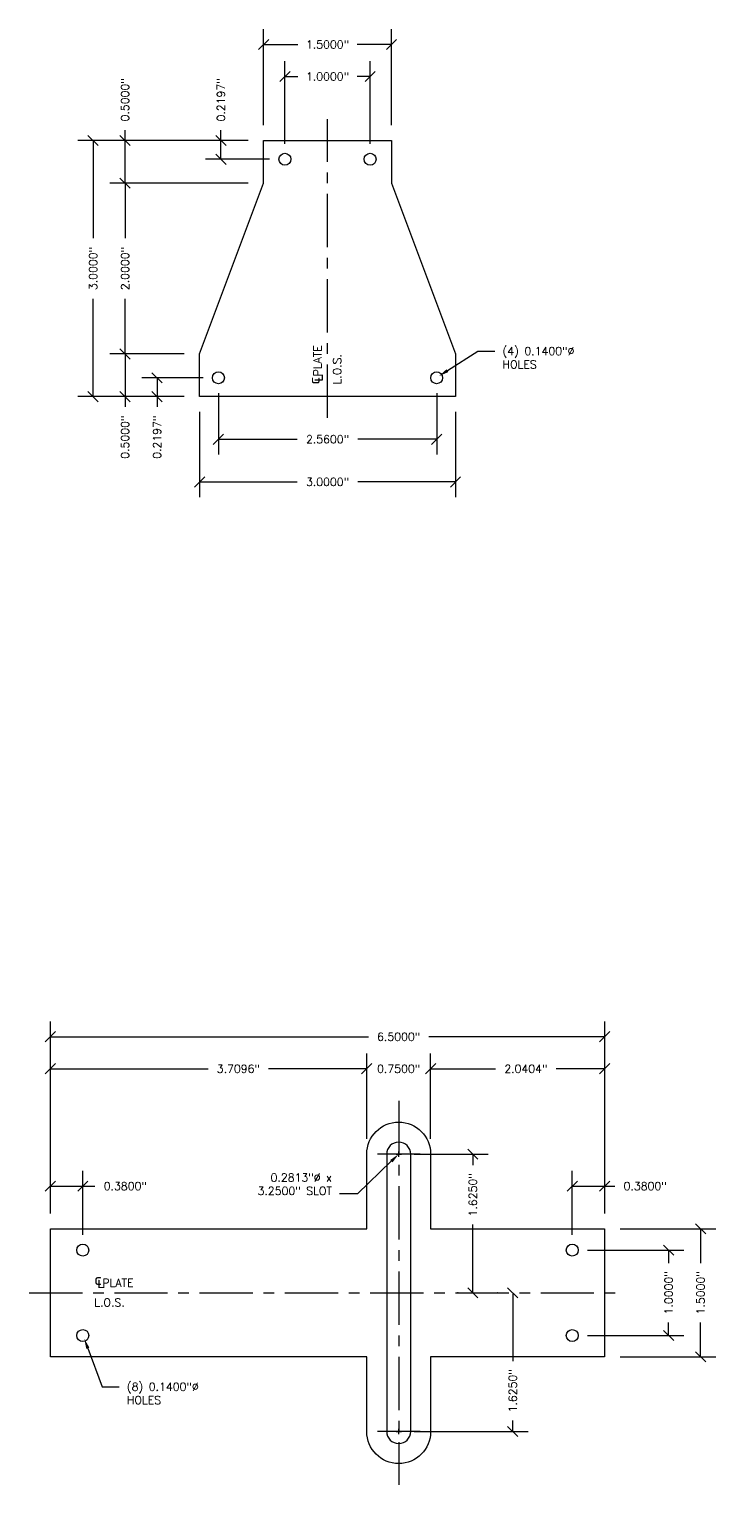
# Model space of a CAD drawing. Header units: inches. Extents: x 64.9 to 113.4, y -13.8 to 4.6.
# Drawn here: x 81.87 to 89.93, y -13.83 to 3.23 of the extents above; entities that cross this region are included whole.
import ezdxf
from ezdxf import colors
from ezdxf.entities.mleader import LeaderData, LeaderLine
from ezdxf.math import Vec2, Vec3

# ---------------------------------------------------------------- set-up
doc = ezdxf.new("R2010")
doc.units = ezdxf.units.IN
doc.header["$MEASUREMENT"] = 0
doc.linetypes.add('CENTER', pattern=[2, 1.25, -0.25, 0.25, -0.25])
doc.layers.add('G-OBJECT', color=7, linetype='Continuous')
doc.layers.add('G-OBJECT-ANNO', color=2, linetype='Continuous')
doc.styles.get("Standard").update_dxf_attribs({"font": 'romans.shx', "height": 0.09375})
doc.dimstyles.get("Standard").update_dxf_attribs({"dimtxt": 0.09375, "dimasz": 0.12, "dimexe": 0.18, "dimexo": 0.18, "dimgap": 0.09, "dimtad": 0, "dimdec": 4, "dimzin": 0, "dimdsep": 46, "dimlunit": 3, "dimtxsty": 'Standard', "dimblk": 'OBLIQUE', "dimcen": 0.09, "dimadec": 0, "dimazin": 0, "dimtfac": 1, "dimtdec": 4, "dimtofl": 0, "dimtmove": 0, "dimatfit": 3, "dimfxl": 1, "dimtolj": 1, "dimtzin": 0, "dimarcsym": 0})

# ---------------------------------------------------------------- blocks, each defined once
blk = doc.blocks.new('_Oblique')
at = {"color": 0, "linetype": 'ByBlock', "lineweight": -2}
blk.add_line((-0.5, -0.5), (0.5, 0.5), dxfattribs=at)
blk = doc.blocks.new('*D22')
at = {"layer": 'Defpoints', "color": 0, "transparency": 16777216}
for p in [(85.872, 2.672), (84.872, 1.702), (85.872, 1.702)]:
    blk.add_point(p, dxfattribs=at)
at = {"layer": 'G-OBJECT-ANNO', "color": 0, "lineweight": -2, "transparency": 16777216}
for p, q in [((84.872, 1.882), (84.872, 2.852)), ((85.872, 1.882), (85.872, 2.852)), ((84.872, 2.672), (85.023, 2.672)), ((85.872, 2.672), (85.72, 2.672))]:
    blk.add_line(p, q, dxfattribs=at)
at = {"layer": 'G-OBJECT-ANNO', "color": 0, "lineweight": -2, "transparency": 16777216, "xscale": 0.12, "yscale": 0.12, "zscale": 0.12, "rotation": 180}
blk.add_blockref('_Oblique', (84.872, 2.672), dxfattribs=at)
at = {"layer": 'G-OBJECT-ANNO', "color": 0, "lineweight": -2, "transparency": 16777216, "xscale": 0.12, "yscale": 0.12, "zscale": 0.12}
blk.add_blockref('_Oblique', (85.872, 2.672), dxfattribs=at)
at = {"layer": 'G-OBJECT-ANNO', "color": 0, "transparency": 16777216, "insert": (85.372, 2.672), "char_height": 0.09375, "attachment_point": 5}
blk.add_mtext('\\A1;1.0000"', dxfattribs=at)
blk = doc.blocks.new('*D23')
at = {"layer": 'Defpoints', "color": 0, "transparency": 16777216}
for p in [(86.122, 3.047), (84.622, 1.922), (86.122, 1.922)]:
    blk.add_point(p, dxfattribs=at)
at = {"layer": 'G-OBJECT-ANNO', "color": 0, "lineweight": -2, "transparency": 16777216}
for p, q in [((84.622, 2.102), (84.622, 3.227)), ((86.122, 2.102), (86.122, 3.227)), ((84.622, 3.047), (85.023, 3.047)), ((86.122, 3.047), (85.72, 3.047))]:
    blk.add_line(p, q, dxfattribs=at)
at = {"layer": 'G-OBJECT-ANNO', "color": 0, "lineweight": -2, "transparency": 16777216, "xscale": 0.12, "yscale": 0.12, "zscale": 0.12, "rotation": 180}
blk.add_blockref('_Oblique', (84.622, 3.047), dxfattribs=at)
at = {"layer": 'G-OBJECT-ANNO', "color": 0, "lineweight": -2, "transparency": 16777216, "xscale": 0.12, "yscale": 0.12, "zscale": 0.12}
blk.add_blockref('_Oblique', (86.122, 3.047), dxfattribs=at)
at = {"layer": 'G-OBJECT-ANNO', "color": 0, "transparency": 16777216, "insert": (85.372, 3.047), "char_height": 0.09375, "attachment_point": 5}
blk.add_mtext('\\A1;1.5000"', dxfattribs=at)
blk = doc.blocks.new('*D25')
at = {"layer": 'Defpoints', "color": 0, "transparency": 16777216}
for p in [(83.872, -0.578), (82.997, -1.078), (83.872, -1.078)]:
    blk.add_point(p, dxfattribs=at)
at = {"layer": 'G-OBJECT-ANNO', "color": 0, "lineweight": -2, "transparency": 16777216}
for p, q in [((83.692, -0.578), (82.817, -0.578)), ((82.997, -0.578), (82.997, -1.078)), ((83.692, -1.078), (82.817, -1.078)), ((82.997, -1.078), (82.997, -1.198))]:
    blk.add_line(p, q, dxfattribs=at)
at = {"layer": 'G-OBJECT-ANNO', "color": 0, "lineweight": -2, "transparency": 16777216, "xscale": 0.12, "yscale": 0.12, "zscale": 0.12}
for p, rotation in [((82.997, -0.578), 90), ((82.997, -1.078), 270)]:
    blk.add_blockref('_Oblique', p, dxfattribs=dict(at, rotation=rotation))
at = {"layer": 'G-OBJECT-ANNO', "color": 0, "transparency": 16777216, "insert": (82.997, -1.554), "char_height": 0.09375, "attachment_point": 5, "rotation": 90}
blk.add_mtext('\\A1;0.5000"', dxfattribs=at)
blk = doc.blocks.new('*D26')
at = {"layer": 'Defpoints', "color": 0, "transparency": 16777216}
for p in [(82.622, 1.922), (84.622, 1.922), (83.872, -1.078)]:
    blk.add_point(p, dxfattribs=at)
at = {"layer": 'G-OBJECT-ANNO', "color": 0, "lineweight": -2, "transparency": 16777216}
for p, q in [((84.442, 1.922), (82.442, 1.922)), ((82.622, 1.922), (82.622, 0.778)), ((82.622, -1.078), (82.622, 0.066)), ((83.692, -1.078), (82.442, -1.078))]:
    blk.add_line(p, q, dxfattribs=at)
at = {"layer": 'G-OBJECT-ANNO', "color": 0, "lineweight": -2, "transparency": 16777216, "xscale": 0.12, "yscale": 0.12, "zscale": 0.12}
for p, rotation in [((82.622, 1.922), 90), ((82.622, -1.078), 270)]:
    blk.add_blockref('_Oblique', p, dxfattribs=dict(at, rotation=rotation))
at = {"layer": 'G-OBJECT-ANNO', "color": 0, "transparency": 16777216, "insert": (82.622, 0.422), "char_height": 0.09375, "attachment_point": 5, "rotation": 90}
blk.add_mtext('\\A1;3.0000"', dxfattribs=at)
blk = doc.blocks.new('*D27')
at = {"layer": 'Defpoints', "color": 0, "transparency": 16777216}
for p in [(82.997, 1.422), (84.622, 1.422), (83.872, -0.578)]:
    blk.add_point(p, dxfattribs=at)
at = {"layer": 'G-OBJECT-ANNO', "color": 0, "lineweight": -2, "transparency": 16777216}
for p, q in [((84.442, 1.422), (82.817, 1.422)), ((82.997, 1.422), (82.997, 0.778)), ((82.997, -0.578), (82.997, 0.066)), ((83.692, -0.578), (82.817, -0.578))]:
    blk.add_line(p, q, dxfattribs=at)
at = {"layer": 'G-OBJECT-ANNO', "color": 0, "lineweight": -2, "transparency": 16777216, "xscale": 0.12, "yscale": 0.12, "zscale": 0.12}
for p, rotation in [((82.997, 1.422), 90), ((82.997, -0.578), 270)]:
    blk.add_blockref('_Oblique', p, dxfattribs=dict(at, rotation=rotation))
at = {"layer": 'G-OBJECT-ANNO', "color": 0, "transparency": 16777216, "insert": (82.997, 0.422), "char_height": 0.09375, "attachment_point": 5, "rotation": 90}
blk.add_mtext('\\A1;2.0000"', dxfattribs=at)
blk = doc.blocks.new('*D28')
at = {"layer": 'Defpoints', "color": 0, "transparency": 16777216}
for p in [(82.997, 1.922), (84.622, 1.922), (84.622, 1.422)]:
    blk.add_point(p, dxfattribs=at)
at = {"layer": 'G-OBJECT-ANNO', "color": 0, "lineweight": -2, "transparency": 16777216}
for p, q in [((84.442, 1.922), (82.817, 1.922)), ((82.997, 1.922), (82.997, 2.042)), ((82.997, 1.422), (82.997, 1.922)), ((84.442, 1.422), (82.817, 1.422))]:
    blk.add_line(p, q, dxfattribs=at)
at = {"layer": 'G-OBJECT-ANNO', "color": 0, "lineweight": -2, "transparency": 16777216, "xscale": 0.12, "yscale": 0.12, "zscale": 0.12}
for p, rotation in [((82.997, 1.922), 90), ((82.997, 1.422), 270)]:
    blk.add_blockref('_Oblique', p, dxfattribs=dict(at, rotation=rotation))
at = {"layer": 'G-OBJECT-ANNO', "color": 0, "transparency": 16777216, "insert": (82.997, 2.398), "char_height": 0.09375, "attachment_point": 5, "rotation": 90}
blk.add_mtext('\\A1;0.5000"', dxfattribs=at)
blk = doc.blocks.new('*D29')
at = {"layer": 'Defpoints', "color": 0, "transparency": 16777216}
for p in [(84.092, -0.858), (83.372, -1.078), (83.872, -1.078)]:
    blk.add_point(p, dxfattribs=at)
at = {"layer": 'G-OBJECT-ANNO', "color": 0, "lineweight": -2, "transparency": 16777216}
for p, q in [((83.912, -0.858), (83.192, -0.858)), ((83.372, -0.858), (83.372, -1.078)), ((83.692, -1.078), (83.192, -1.078)), ((83.372, -1.078), (83.372, -1.198))]:
    blk.add_line(p, q, dxfattribs=at)
at = {"layer": 'G-OBJECT-ANNO', "color": 0, "lineweight": -2, "transparency": 16777216, "xscale": 0.12, "yscale": 0.12, "zscale": 0.12}
for p, rotation in [((83.372, -0.858), 90), ((83.372, -1.078), 270)]:
    blk.add_blockref('_Oblique', p, dxfattribs=dict(at, rotation=rotation))
at = {"layer": 'G-OBJECT-ANNO', "color": 0, "transparency": 16777216, "insert": (83.372, -1.554), "char_height": 0.09375, "attachment_point": 5, "rotation": 90}
blk.add_mtext('\\A1;0.2197"', dxfattribs=at)
blk = doc.blocks.new('*D30')
at = {"layer": 'Defpoints', "color": 0, "transparency": 16777216}
for p in [(84.622, 1.922), (84.122, 1.702), (84.872, 1.702)]:
    blk.add_point(p, dxfattribs=at)
at = {"layer": 'G-OBJECT-ANNO', "color": 0, "lineweight": -2, "transparency": 16777216}
for p, q in [((84.442, 1.922), (83.942, 1.922)), ((84.122, 1.922), (84.122, 2.042)), ((84.122, 1.702), (84.122, 1.922)), ((84.692, 1.702), (83.942, 1.702))]:
    blk.add_line(p, q, dxfattribs=at)
at = {"layer": 'G-OBJECT-ANNO', "color": 0, "lineweight": -2, "transparency": 16777216, "xscale": 0.12, "yscale": 0.12, "zscale": 0.12}
for p, rotation in [((84.122, 1.922), 90), ((84.122, 1.702), 270)]:
    blk.add_blockref('_Oblique', p, dxfattribs=dict(at, rotation=rotation))
at = {"layer": 'G-OBJECT-ANNO', "color": 0, "transparency": 16777216, "insert": (84.122, 2.398), "char_height": 0.09375, "attachment_point": 5, "rotation": 90}
blk.add_mtext('\\A1;0.2197"', dxfattribs=at)
blk = doc.blocks.new('*D31')
at = {"layer": 'Defpoints', "color": 0, "transparency": 16777216}
for p in [(84.092, -0.858), (86.652, -0.858), (86.652, -1.578)]:
    blk.add_point(p, dxfattribs=at)
at = {"layer": 'G-OBJECT-ANNO', "color": 0, "lineweight": -2, "transparency": 16777216}
for p, q in [((84.092, -1.038), (84.092, -1.758)), ((86.652, -1.038), (86.652, -1.758)), ((84.092, -1.578), (85.016, -1.578)), ((86.652, -1.578), (85.727, -1.578))]:
    blk.add_line(p, q, dxfattribs=at)
at = {"layer": 'G-OBJECT-ANNO', "color": 0, "lineweight": -2, "transparency": 16777216, "xscale": 0.12, "yscale": 0.12, "zscale": 0.12, "rotation": 180}
blk.add_blockref('_Oblique', (84.092, -1.578), dxfattribs=at)
at = {"layer": 'G-OBJECT-ANNO', "color": 0, "lineweight": -2, "transparency": 16777216, "xscale": 0.12, "yscale": 0.12, "zscale": 0.12}
blk.add_blockref('_Oblique', (86.652, -1.578), dxfattribs=at)
at = {"layer": 'G-OBJECT-ANNO', "color": 0, "transparency": 16777216, "insert": (85.372, -1.578), "char_height": 0.09375, "attachment_point": 5}
blk.add_mtext('\\A1;2.5600"', dxfattribs=at)
blk = doc.blocks.new('*D32')
at = {"layer": 'Defpoints', "color": 0, "transparency": 16777216}
for p in [(83.872, -1.078), (86.872, -1.078), (86.872, -2.078)]:
    blk.add_point(p, dxfattribs=at)
at = {"layer": 'G-OBJECT-ANNO', "color": 0, "lineweight": -2, "transparency": 16777216}
for p, q in [((83.872, -1.258), (83.872, -2.258)), ((86.872, -1.258), (86.872, -2.258)), ((83.872, -2.078), (85.016, -2.078)), ((86.872, -2.078), (85.727, -2.078))]:
    blk.add_line(p, q, dxfattribs=at)
at = {"layer": 'G-OBJECT-ANNO', "color": 0, "lineweight": -2, "transparency": 16777216, "xscale": 0.12, "yscale": 0.12, "zscale": 0.12, "rotation": 180}
blk.add_blockref('_Oblique', (83.872, -2.078), dxfattribs=at)
at = {"layer": 'G-OBJECT-ANNO', "color": 0, "lineweight": -2, "transparency": 16777216, "xscale": 0.12, "yscale": 0.12, "zscale": 0.12}
blk.add_blockref('_Oblique', (86.872, -2.078), dxfattribs=at)
at = {"layer": 'G-OBJECT-ANNO', "color": 0, "transparency": 16777216, "insert": (85.372, -2.078), "char_height": 0.09375, "attachment_point": 5}
blk.add_mtext('\\A1;3.0000"', dxfattribs=at)
blk = doc.blocks.new('*D61')
at = {"layer": 'Defpoints', "color": 0, "transparency": 16777216}
for p in [(88.622, -8.578), (82.122, -10.828), (88.622, -10.828)]:
    blk.add_point(p, dxfattribs=at)
at = {"layer": 'G-OBJECT-ANNO', "color": 0, "lineweight": -2, "transparency": 16777216}
for p, q in [((82.122, -10.648), (82.122, -8.398)), ((88.622, -10.648), (88.622, -8.398)), ((82.122, -8.578), (85.853, -8.578)), ((88.622, -8.578), (86.56, -8.578))]:
    blk.add_line(p, q, dxfattribs=at)
at = {"layer": 'G-OBJECT-ANNO', "color": 0, "lineweight": -2, "transparency": 16777216, "xscale": 0.12, "yscale": 0.12, "zscale": 0.12, "rotation": 180}
blk.add_blockref('_Oblique', (82.122, -8.578), dxfattribs=at)
at = {"layer": 'G-OBJECT-ANNO', "color": 0, "lineweight": -2, "transparency": 16777216, "xscale": 0.12, "yscale": 0.12, "zscale": 0.12}
blk.add_blockref('_Oblique', (88.622, -8.578), dxfattribs=at)
at = {"layer": 'G-OBJECT-ANNO', "color": 0, "transparency": 16777216, "insert": (86.206, -8.578), "char_height": 0.09375, "attachment_point": 5}
blk.add_mtext('\\A1;6.5000"', dxfattribs=at)
blk = doc.blocks.new('*D62')
at = {"layer": 'Defpoints', "color": 0, "transparency": 16777216}
for p in [(85.831, -8.953), (85.831, -9.953), (82.122, -10.828)]:
    blk.add_point(p, dxfattribs=at)
at = {"layer": 'G-OBJECT-ANNO', "color": 0, "lineweight": -2, "transparency": 16777216}
for p, q in [((82.122, -10.648), (82.122, -8.773)), ((85.831, -9.773), (85.831, -8.773)), ((82.122, -8.953), (83.97, -8.953)), ((85.831, -8.953), (84.681, -8.953))]:
    blk.add_line(p, q, dxfattribs=at)
at = {"layer": 'G-OBJECT-ANNO', "color": 0, "lineweight": -2, "transparency": 16777216, "xscale": 0.12, "yscale": 0.12, "zscale": 0.12, "rotation": 180}
blk.add_blockref('_Oblique', (82.122, -8.953), dxfattribs=at)
at = {"layer": 'G-OBJECT-ANNO', "color": 0, "lineweight": -2, "transparency": 16777216, "xscale": 0.12, "yscale": 0.12, "zscale": 0.12}
blk.add_blockref('_Oblique', (85.831, -8.953), dxfattribs=at)
at = {"layer": 'G-OBJECT-ANNO', "color": 0, "transparency": 16777216, "insert": (84.326, -8.953), "char_height": 0.09375, "attachment_point": 5}
blk.add_mtext('\\A1;3.7096"', dxfattribs=at)
blk = doc.blocks.new('*D63')
at = {"layer": 'Defpoints', "color": 0, "transparency": 16777216}
for p in [(88.622, -8.953), (86.581, -9.953), (88.622, -10.828)]:
    blk.add_point(p, dxfattribs=at)
at = {"layer": 'G-OBJECT-ANNO', "color": 0, "lineweight": -2, "transparency": 16777216}
for p, q in [((86.581, -9.773), (86.581, -8.773)), ((88.622, -10.648), (88.622, -8.773)), ((86.581, -8.953), (87.342, -8.953)), ((88.622, -8.953), (88.053, -8.953))]:
    blk.add_line(p, q, dxfattribs=at)
at = {"layer": 'G-OBJECT-ANNO', "color": 0, "lineweight": -2, "transparency": 16777216, "xscale": 0.12, "yscale": 0.12, "zscale": 0.12, "rotation": 180}
blk.add_blockref('_Oblique', (86.581, -8.953), dxfattribs=at)
at = {"layer": 'G-OBJECT-ANNO', "color": 0, "lineweight": -2, "transparency": 16777216, "xscale": 0.12, "yscale": 0.12, "zscale": 0.12}
blk.add_blockref('_Oblique', (88.622, -8.953), dxfattribs=at)
at = {"layer": 'G-OBJECT-ANNO', "color": 0, "transparency": 16777216, "insert": (87.698, -8.953), "char_height": 0.09375, "attachment_point": 5}
blk.add_mtext('\\A1;2.0404"', dxfattribs=at)
blk = doc.blocks.new('*D64')
at = {"layer": 'Defpoints', "color": 0, "transparency": 16777216}
for p in [(88.622, -10.328), (88.622, -10.828), (88.242, -11.078)]:
    blk.add_point(p, dxfattribs=at)
at = {"layer": 'G-OBJECT-ANNO', "color": 0, "lineweight": -2, "transparency": 16777216}
for p, q in [((88.242, -10.898), (88.242, -10.148)), ((88.622, -10.648), (88.622, -10.148)), ((88.242, -10.328), (88.622, -10.328)), ((88.622, -10.328), (88.742, -10.328))]:
    blk.add_line(p, q, dxfattribs=at)
at = {"layer": 'G-OBJECT-ANNO', "color": 0, "lineweight": -2, "transparency": 16777216, "xscale": 0.12, "yscale": 0.12, "zscale": 0.12, "rotation": 180}
blk.add_blockref('_Oblique', (88.242, -10.328), dxfattribs=at)
at = {"layer": 'G-OBJECT-ANNO', "color": 0, "lineweight": -2, "transparency": 16777216, "xscale": 0.12, "yscale": 0.12, "zscale": 0.12}
blk.add_blockref('_Oblique', (88.622, -10.328), dxfattribs=at)
at = {"layer": 'G-OBJECT-ANNO', "color": 0, "transparency": 16777216, "insert": (89.097, -10.328), "char_height": 0.09375, "attachment_point": 5}
blk.add_mtext('\\A1;0.3800"', dxfattribs=at)
blk = doc.blocks.new('*D65')
at = {"layer": 'Defpoints', "color": 0, "transparency": 16777216}
for p in [(88.242, -11.078), (88.242, -12.078), (89.372, -12.078)]:
    blk.add_point(p, dxfattribs=at)
at = {"layer": 'G-OBJECT-ANNO', "color": 0, "lineweight": -2, "transparency": 16777216}
for p, q in [((88.422, -11.078), (89.552, -11.078)), ((89.372, -11.078), (89.372, -11.229)), ((89.372, -12.078), (89.372, -11.927)), ((88.422, -12.078), (89.552, -12.078))]:
    blk.add_line(p, q, dxfattribs=at)
at = {"layer": 'G-OBJECT-ANNO', "color": 0, "lineweight": -2, "transparency": 16777216, "xscale": 0.12, "yscale": 0.12, "zscale": 0.12}
for p, rotation in [((89.372, -11.078), 90), ((89.372, -12.078), 270)]:
    blk.add_blockref('_Oblique', p, dxfattribs=dict(at, rotation=rotation))
at = {"layer": 'G-OBJECT-ANNO', "color": 0, "transparency": 16777216, "insert": (89.372, -11.578), "char_height": 0.09375, "attachment_point": 5, "rotation": 90}
blk.add_mtext('\\A1;1.0000"', dxfattribs=at)
blk = doc.blocks.new('*D66')
at = {"layer": 'Defpoints', "color": 0, "transparency": 16777216}
for p in [(88.622, -10.828), (88.622, -12.328), (89.747, -12.328)]:
    blk.add_point(p, dxfattribs=at)
at = {"layer": 'G-OBJECT-ANNO', "color": 0, "lineweight": -2, "transparency": 16777216}
for p, q in [((88.802, -10.828), (89.927, -10.828)), ((89.747, -10.828), (89.747, -11.229)), ((89.747, -12.328), (89.747, -11.927)), ((88.802, -12.328), (89.927, -12.328))]:
    blk.add_line(p, q, dxfattribs=at)
at = {"layer": 'G-OBJECT-ANNO', "color": 0, "lineweight": -2, "transparency": 16777216, "xscale": 0.12, "yscale": 0.12, "zscale": 0.12}
for p, rotation in [((89.747, -10.828), 90), ((89.747, -12.328), 270)]:
    blk.add_blockref('_Oblique', p, dxfattribs=dict(at, rotation=rotation))
at = {"layer": 'G-OBJECT-ANNO', "color": 0, "transparency": 16777216, "insert": (89.747, -11.578), "char_height": 0.09375, "attachment_point": 5, "rotation": 90}
blk.add_mtext('\\A1;1.5000"', dxfattribs=at)
blk = doc.blocks.new('*D67')
at = {"layer": 'Defpoints', "color": 0, "transparency": 16777216}
for p in [(82.502, -10.328), (82.122, -10.828), (82.502, -11.078)]:
    blk.add_point(p, dxfattribs=at)
at = {"layer": 'G-OBJECT-ANNO', "color": 0, "lineweight": -2, "transparency": 16777216}
for p, q in [((82.122, -10.648), (82.122, -10.148)), ((82.502, -10.898), (82.502, -10.148)), ((82.122, -10.328), (82.502, -10.328)), ((82.502, -10.328), (82.644, -10.328))]:
    blk.add_line(p, q, dxfattribs=at)
at = {"layer": 'G-OBJECT-ANNO', "color": 0, "lineweight": -2, "transparency": 16777216, "xscale": 0.12, "yscale": 0.12, "zscale": 0.12, "rotation": 180}
blk.add_blockref('_Oblique', (82.122, -10.328), dxfattribs=at)
at = {"layer": 'G-OBJECT-ANNO', "color": 0, "lineweight": -2, "transparency": 16777216, "xscale": 0.12, "yscale": 0.12, "zscale": 0.12}
blk.add_blockref('_Oblique', (82.502, -10.328), dxfattribs=at)
at = {"layer": 'G-OBJECT-ANNO', "color": 0, "transparency": 16777216, "insert": (83, -10.328), "char_height": 0.09375, "attachment_point": 5}
blk.add_mtext('\\A1;0.3800"', dxfattribs=at)
blk = doc.blocks.new('*D68')
at = {"layer": 'Defpoints', "color": 0, "transparency": 16777216}
for p in [(86.206, -9.953), (87.076, -9.953), (87.082, -11.578)]:
    blk.add_point(p, dxfattribs=at)
at = {"layer": 'G-OBJECT-ANNO', "color": 0, "lineweight": -2, "transparency": 16777216}
for p, q in [((86.386, -9.953), (87.256, -9.953)), ((87.076, -9.953), (87.076, -10.081)), ((87.076, -11.578), (87.076, -10.779)), ((86.902, -11.578), (86.896, -11.578))]:
    blk.add_line(p, q, dxfattribs=at)
at = {"layer": 'G-OBJECT-ANNO', "color": 0, "lineweight": -2, "transparency": 16777216, "xscale": 0.12, "yscale": 0.12, "zscale": 0.12}
for p, rotation in [((87.076, -9.953), 90), ((87.076, -11.578), 270)]:
    blk.add_blockref('_Oblique', p, dxfattribs=dict(at, rotation=rotation))
at = {"layer": 'G-OBJECT-ANNO', "color": 0, "transparency": 16777216, "insert": (87.076, -10.43), "char_height": 0.09375, "attachment_point": 5, "rotation": 90}
blk.add_mtext('\\A1;1.6250"', dxfattribs=at)
blk = doc.blocks.new('*D69')
at = {"layer": 'Defpoints', "color": 0, "transparency": 16777216}
for p in [(87.55, -11.578), (86.206, -13.203), (87.544, -13.203)]:
    blk.add_point(p, dxfattribs=at)
at = {"layer": 'G-OBJECT-ANNO', "color": 0, "lineweight": -2, "transparency": 16777216}
for p, q in [((87.37, -11.578), (87.364, -11.578)), ((87.544, -11.578), (87.544, -12.377)), ((87.544, -13.203), (87.544, -13.074)), ((86.386, -13.203), (87.724, -13.203))]:
    blk.add_line(p, q, dxfattribs=at)
at = {"layer": 'G-OBJECT-ANNO', "color": 0, "lineweight": -2, "transparency": 16777216, "xscale": 0.12, "yscale": 0.12, "zscale": 0.12}
for p, rotation in [((87.544, -11.578), 90), ((87.544, -13.203), 270)]:
    blk.add_blockref('_Oblique', p, dxfattribs=dict(at, rotation=rotation))
at = {"layer": 'G-OBJECT-ANNO', "color": 0, "transparency": 16777216, "insert": (87.544, -12.726), "char_height": 0.09375, "attachment_point": 5, "rotation": 90}
blk.add_mtext('\\A1;1.6250"', dxfattribs=at)
blk = doc.blocks.new('*D70')
at = {"layer": 'Defpoints', "color": 0, "transparency": 16777216}
for p in [(86.581, -8.953), (85.831, -9.953), (86.581, -9.953)]:
    blk.add_point(p, dxfattribs=at)
at = {"layer": 'G-OBJECT-ANNO', "color": 0, "lineweight": -2, "transparency": 16777216}
for p, q in [((85.831, -9.773), (85.831, -8.773)), ((86.581, -9.773), (86.581, -8.773)), ((85.831, -8.953), (85.711, -8.953)), ((86.581, -8.953), (86.701, -8.953))]:
    blk.add_line(p, q, dxfattribs=at)
at = {"layer": 'G-OBJECT-ANNO', "color": 0, "lineweight": -2, "transparency": 16777216, "xscale": 0.12, "yscale": 0.12, "zscale": 0.12}
blk.add_blockref('_Oblique', (85.831, -8.953), dxfattribs=at)
at = {"layer": 'G-OBJECT-ANNO', "color": 0, "lineweight": -2, "transparency": 16777216, "xscale": 0.12, "yscale": 0.12, "zscale": 0.12, "rotation": 180}
blk.add_blockref('_Oblique', (86.581, -8.953), dxfattribs=at)
at = {"layer": 'G-OBJECT-ANNO', "color": 0, "transparency": 16777216, "insert": (86.206, -8.953), "char_height": 0.09375, "attachment_point": 5}
blk.add_mtext('\\A1;0.7500"', dxfattribs=at)

msp = doc.modelspace()

# ---------------------------------------------------------------- linework, layer by layer
at = {"layer": 'G-OBJECT', "color": 8}
msp.add_line((86.1749, -9.95295), (86.2374, -9.95295), dxfattribs=at)
at = {"layer": 'G-OBJECT'}
msp.add_lwpolyline([(83.87155, -1.07795), (83.87155, -0.57795), (84.62155, 1.42205), (84.62155, 1.92205), (86.12155, 1.92205), (86.12155, 1.42205), (86.87155, -0.57795), (86.87155, -1.07795)], close=True, dxfattribs=at)
for points in [[(85.83115, -12.32795), (82.12155, -12.32795), (82.12155, -10.82795), (85.83115, -10.82795), (85.83115, -9.95295, -1), (86.58115, -9.95295), (86.58115, -10.82795), (88.62155, -10.82795), (88.62155, -12.32795), (86.58115, -12.32795), (86.58115, -13.20295, -1), (85.83115, -13.20295)], [(86.06552, -9.95295), (86.06552, -13.20295, 1), (86.34677, -13.20295), (86.34677, -9.95295, 1)]]:
    msp.add_lwpolyline(points, format="xyb", close=True, dxfattribs=at)
for centre in [(84.87155, 1.70235), (85.87155, 1.70235), (84.09155, -0.85825), (86.65155, -0.85825), (82.50155, -11.07795), (88.24155, -11.07795), (82.50155, -12.07795), (88.24155, -12.07795)]:
    msp.add_circle(centre, 0.07, dxfattribs=at)
at = {"layer": 'G-OBJECT-ANNO', "color": 9, "linetype": 'CENTER', "ltscale": 0.5}
for p, q in [((85.37155, -1.32795), (85.37155, 2.17205)), ((86.20615, -9.32795), (86.20615, -13.82795)), ((86.45615, -9.95295), (85.95615, -9.95295)), ((81.87155, -11.57795), (88.87155, -11.57795)), ((86.45615, -13.20295), (85.95615, -13.20295))]:
    msp.add_line(p, q, dxfattribs=at)
at = {"layer": 'G-OBJECT-ANNO', "color": 8}
for p, q in [((86.20615, -9.9842), (86.20615, -9.9217)), ((86.1749, -13.20295), (86.2374, -13.20295)), ((86.20615, -13.2342), (86.20615, -13.1717))]:
    msp.add_line(p, q, dxfattribs=at)

# ---------------------------------------------------------------- texts
at = {"layer": 'G-OBJECT-ANNO', "char_height": 0.09375, "attachment_point": 1, "rotation": 90}
for s, insert in [('{\\fISOCPEUR|b0|i0|c0|p34;\\H1.6x;℄}PLATE', (85.15151, -0.93765)), ('L.O.S.', (85.43804, -0.93765))]:
    msp.add_mtext_dynamic_manual_height_columns(s, width=1.1297811, gutter_width=0.46875, heights=[0], dxfattribs=dict(at, insert=insert))
at = {"layer": 'G-OBJECT-ANNO', "char_height": 0.09375, "attachment_point": 1}
for s, insert in [('{\\fISOCPEUR|b0|i0|c0|p34;\\H1.6x;℄}PLATE', (82.63567, -11.35791)), ('L.O.S.', (82.63567, -11.64444))]:
    msp.add_mtext_dynamic_manual_height_columns(s, width=1.1297811, gutter_width=0.46875, heights=[0], dxfattribs=dict(at, insert=insert))

# ---------------------------------------------------------------- dimensions: what is measured, and where the dimension line sits
at = {"layer": 'G-OBJECT-ANNO'}
for base, p1, p2, picture, middle in [((86.12155, 3.04705), (84.62155, 1.92205), (86.12155, 1.92205), '*D23', (85.37155, 3.04705)), ((85.87155, 2.67205), (84.87155, 1.70235), (85.87155, 1.70235), '*D22', (85.37155, 2.67205)), ((86.65155, -1.57795), (84.09155, -0.85825), (86.65155, -0.85825), '*D31', (85.37155, -1.57795)), ((86.87155, -2.07795), (83.87155, -1.07795), (86.87155, -1.07795), '*D32', (85.37155, -2.07795)), ((86.58115, -8.95295), (85.83115, -9.95295), (86.58115, -9.95295), '*D70', (86.20615, -8.95295)), ((88.62155, -10.32795), (88.24155, -11.07795), (88.62155, -10.82795), '*D64', (89.09717, -10.32795))]:
    dim = msp.add_linear_dim(base=base, p1=p1, p2=p2, dimstyle='Standard', dxfattribs=at)
    dim.commit()
    dim.dimension.update_dxf_attribs({"geometry": picture, "text_midpoint": middle})
for base, p1, p2, angle, picture, middle in [((82.99655, 1.92205), (84.62155, 1.42205), (84.62155, 1.92205), 90, '*D28', (82.99655, 2.39767)), ((82.62155, 1.92205), (83.87155, -1.07795), (84.62155, 1.92205), 90, '*D26', (82.62155, 0.42205)), ((82.99655, 1.42205), (83.87155, -0.57795), (84.62155, 1.42205), 90, '*D27', (82.99655, 0.42205)), ((82.99655, -1.07795), (83.87155, -0.57795), (83.87155, -1.07795), 90, '*D25', (82.99655, -1.55358)), ((83.37155, -1.07795), (84.09155, -0.85825), (83.87155, -1.07795), 90, '*D29', (83.37155, -1.55358)), ((89.74655, -12.32795), (88.62155, -10.82795), (88.62155, -12.32795), 270, '*D66', (89.74655, -11.57795)), ((89.37155, -12.07795), (88.24155, -11.07795), (88.24155, -12.07795), 270, '*D65', (89.37155, -11.57795))]:
    dim = msp.add_linear_dim(base=base, p1=p1, p2=p2, angle=angle, dimstyle='Standard', dxfattribs=at)
    dim.commit()
    dim.dimension.update_dxf_attribs({"geometry": picture, "text_midpoint": middle})
for base, p1, p2, angle, picture, middle in [((84.12155, 1.70235), (84.62155, 1.92205), (84.87155, 1.70235), 90, '*D30', (84.12155, 2.39767)), ((87.07586, -9.95295), (87.08233, -11.57795), (86.20615, -9.95295), 270, '*D68', (87.07586, -10.4304)), ((87.54386, -13.20295), (87.55033, -11.57795), (86.20615, -13.20295), 90, '*D69', (87.54386, -12.72551))]:
    dim = msp.add_linear_dim(base=base, p1=p1, p2=p2, angle=angle, dimstyle='Standard', dxfattribs=at)
    dim.commit()
    dim.dimension.update_dxf_attribs({"geometry": picture, "text_midpoint": middle, "dimtype": 160})
for base, p1, p2, picture, middle in [((88.62155, -8.57795), (82.12155, -10.82795), (88.62155, -10.82795), '*D61', (86.20615, -8.57795)), ((85.83115, -8.95295), (82.12155, -10.82795), (85.83115, -9.95295), '*D62', (84.32583, -8.95295)), ((88.62155, -8.95295), (86.58115, -9.95295), (88.62155, -10.82795), '*D63', (87.69761, -8.95295)), ((82.50155, -10.32795), (82.12155, -10.82795), (82.50155, -11.07795), '*D67', (82.99993, -10.32795))]:
    dim = msp.add_linear_dim(base=base, p1=p1, p2=p2, dimstyle='Standard', dxfattribs=at)
    dim.commit()
    dim.dimension.update_dxf_attribs({"geometry": picture, "text_midpoint": middle, "dimtype": 160})

# ---------------------------------------------------------------- leaders
ml = msp.add_multileader_mtext('Standard', dxfattribs=at)
ml.set_content('(4) 0.1400"%%C HOLES', color=256)
ml.set_leader_properties()
ml.build(insert=Vec2(0, 0))
ml.multileader.update_dxf_attribs({"has_dogleg": 0, "text_right_attachment_type": 3, "dogleg_length": 0, "arrow_head_size": 0.12})
ctx = ml.context
ctx.base_point, ctx.char_height, ctx.arrow_head_size, ctx.landing_gap_size, ctx.plane_origin = Vec3(87.33333, -0.54505), 0.09375, 0.12, 0.09, Vec3(87.31547, 0.00196)
ctx.right_attachment = 3
notes = []
notes.append((ctx, [(0, (1, 1, 0), (87.33333, -0.54505), (1, 0), 0, [(0, [(86.67741, -0.83879), (87.13419, -0.54505)], 0, [])])]))
ctx.mtext.insert, ctx.mtext.width, ctx.mtext.flow_direction = Vec3(87.42333, -0.49817), 0.9607065, 5
ml = msp.add_multileader_mtext('Standard', dxfattribs=at)
ml.set_content('0.2813"%%C x 3.2500" SLOT', color=256)
ml.set_leader_properties()
ml.build(insert=Vec2(0, 0))
ml.multileader.update_dxf_attribs({"has_dogleg": 0, "text_right_attachment_type": 3, "dogleg_length": 0, "arrow_head_size": 0.12})
ctx = ml.context
ctx.base_point, ctx.char_height, ctx.arrow_head_size, ctx.landing_gap_size, ctx.plane_origin = Vec3(84.36879, -10.22751), 0.09375, 0.12, 0.09, Vec3(84.31838, -9.22634)
ctx.right_attachment, ctx.text_align_type = 3, 2
notes.append((ctx, [(1, (1, 1, 0), (85.51307, -10.41947), (-1, 0), 0, [(0, [(86.20615, -9.95295), (85.72224, -10.41947)], 0, [])])]))
ctx.mtext.insert, ctx.mtext.width, ctx.mtext.alignment, ctx.mtext.flow_direction = Vec3(85.42307, -10.18063), 1.1094609, 3, 5
ml = msp.add_multileader_mtext('Standard', dxfattribs=at)
ml.set_content('(8) 0.1400"%%C HOLES', color=256)
ml.set_leader_properties()
ml.build(insert=Vec2(0, 0))
ml.multileader.update_dxf_attribs({"has_dogleg": 0, "text_right_attachment_type": 3, "dogleg_length": 0, "arrow_head_size": 0.12})
ctx = ml.context
ctx.base_point, ctx.char_height, ctx.arrow_head_size, ctx.landing_gap_size, ctx.plane_origin = Vec3(82.92799, -12.67821), 0.09375, 0.12, 0.09, Vec3(83.66013, -12.1312)
ctx.right_attachment = 3
notes.append((ctx, [(0, (1, 1, 0), (82.92799, -12.67821), (1, 0), 0, [(0, [(82.51891, -12.11498), (82.72885, -12.67821)], 0, [])])]))
ctx.mtext.insert, ctx.mtext.width, ctx.mtext.flow_direction = Vec3(83.01799, -12.63134), 0.9607065, 5
for ctx, leaders in notes:
    for number, flags, end, landing, length, lines in leaders:
        leader = LeaderData()
        leader.index, (leader.has_last_leader_line, leader.has_dogleg_vector, leader.attachment_direction) = number, flags
        leader.last_leader_point, leader.dogleg_vector, leader.dogleg_length = Vec3(end), Vec3(landing), length
        for number, points, colour, breaks in lines:
            line = LeaderLine()
            line.index, line.vertices, line.color, line.breaks = number, Vec3.list(points), colors.encode_raw_color(colour), breaks
            leader.lines.append(line)
        ctx.leaders.append(leader)

doc.saveas('drawing.dxf')
